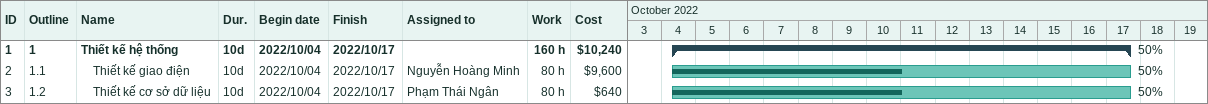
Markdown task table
| ID | WBS | Task | Duration | Start | Finish | Resources | % complete | Work (h) | Cost ($) |
|---|---|---|---|---|---|---|---|---|---|
| 1 | 1 | **Thiết kế hệ thống** | 10d | 2022-10-04 | 2022-10-17 |  | 50 | 160 | 10240 |
| 2 | 1.1 | Thiết kế giao điện | 10d | 2022-10-04 | 2022-10-17 | Nguyễn Hoàng Minh | 50 | 80 | 9600 |
| 3 | 1.2 | Thiết kế cơ sở dữ liệu | 10d | 2022-10-04 | 2022-10-17 | Phạm Thái Ngân | 50 | 80 | 640 |
